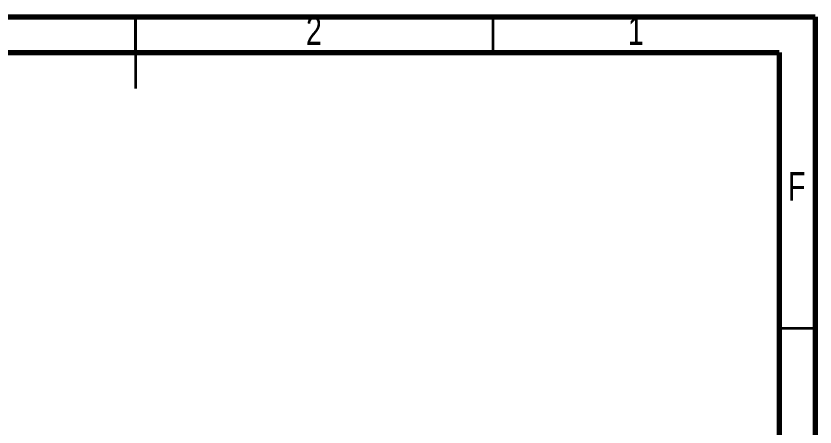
# Model space of a CAD drawing. Header units: millimetres. Extents: x 15 to 205, y 5 to 292.
# Drawn here: x 93.3 to 205, y 234.7 to 292.1 of the extents above; entities that cross this region are included whole.
import ezdxf

# ---------------------------------------------------------------- set-up
doc = ezdxf.new("R2010")
doc.units = ezdxf.units.MM
doc.styles.add('SLDTEXTSTYLE0', font='TXT', dxfattribs={"width": 0.75})

msp = doc.modelspace()

# ---------------------------------------------------------------- linework, layer by layer
at = {"color": 7, "linetype": 'Continuous', "lineweight": 70}
for p, q in [((15, 292), (205, 292)), ((205, 292), (205, 5)), ((20, 287), (200, 287)), ((200, 287), (200, 10))]:
    msp.add_line(p, q, dxfattribs=at)
at = {"color": 7, "linetype": 'Continuous', "lineweight": 35}
for p, q in [((110, 292.001), (110, 281.999)), ((110, 287), (110, 292)), ((160, 287), (160, 292)), ((200, 248.5), (205, 248.5))]:
    msp.add_line(p, q, dxfattribs=at)

# ---------------------------------------------------------------- texts
at = {"color": 7, "linetype": 'Continuous', "lineweight": 0, "char_height": 3.969, "attachment_point": 2, "style": 'SLDTEXTSTYLE0'}
for s, insert in [('2', (134.96, 292.06)), ('1', (179.96, 292.06)), ('F', (202.458, 270.31))]:
    msp.add_mtext(s, dxfattribs=dict(at, insert=insert))

doc.saveas('drawing.dxf')
